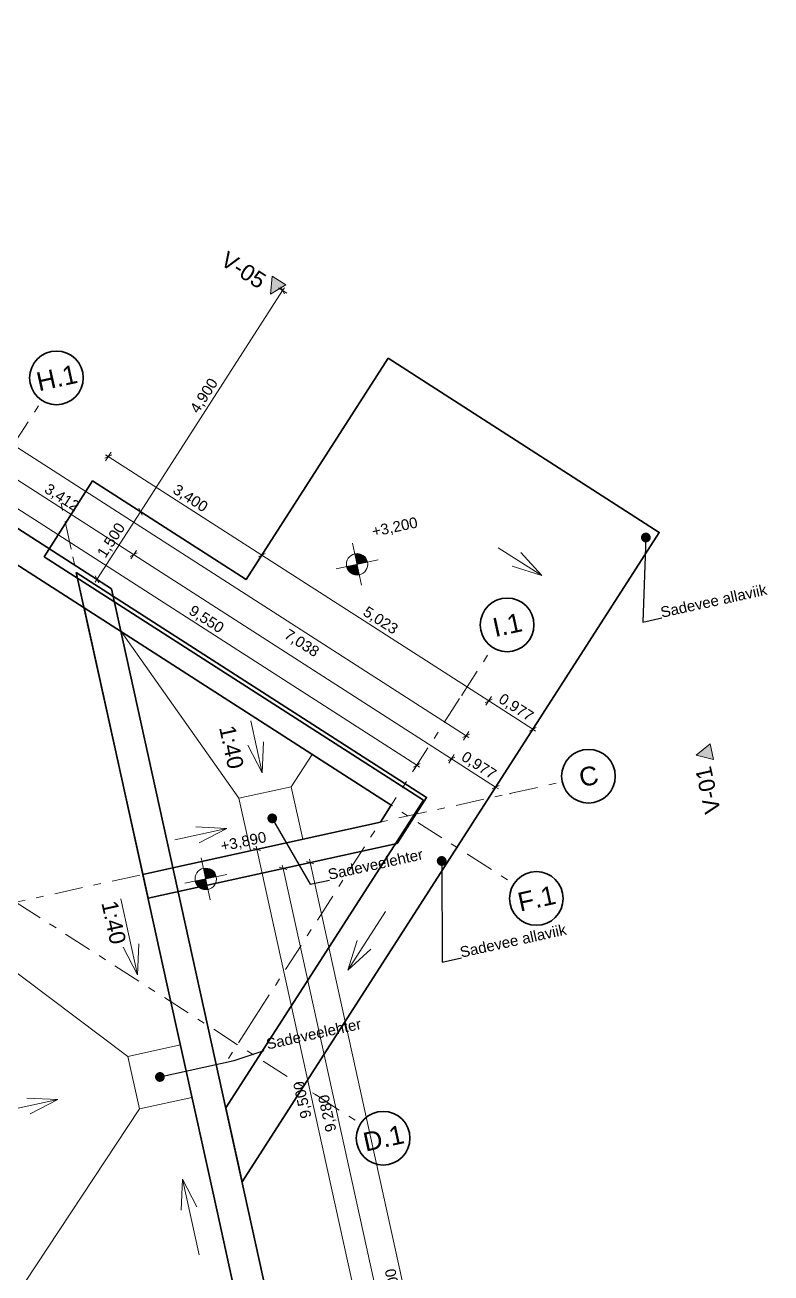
# Model space of a CAD drawing. Header units: millimetres. Extents: x 756393 to 789181, y -114824 to -59181.
# Drawn here: x 775030 to 788930, y -101578 to -78326 of the extents above; entities that cross this region are included whole.
import ezdxf

# ---------------------------------------------------------------- set-up
doc = ezdxf.new("R2010")
doc.units = ezdxf.units.MM
doc.header["$MEASUREMENT"] = 0
doc.linetypes.add('Double Dashed', pattern=[1093.611073, 529.166651, -211.666656, 141.111112, -211.666656])
doc.layers.add('Marker - Elevation', color=7, linetype='Continuous')
doc.layers.add('New_Dimensioning - General', color=7, linetype='Continuous')
for name, color, linetype, lineweight in [('Marker - Elevation_Pen_No__1', 7, 'Continuous', 13), ('New_2D Drafting - General_Pen_No__1', 7, 'Continuous', 13), ('New_Annotation - Label_Pen_No__1', 7, 'Continuous', 13), ('New_Annotation - Text_Pen_No__1', 7, 'Continuous', 13), ('New_Dimensioning - General_Pen_No__1', 7, 'Continuous', 13), ('New_Shell - Roof_Pen_No__7', 7, 'Continuous', 35), ('New_Structural - Grid_Pen_No__1', 7, 'Continuous', 13), ('New_Structural - Grid_Pen_No__7', 7, 'Continuous', 35)]:
    doc.layers.add(name, color=color, linetype=linetype, lineweight=lineweight)
doc.layers.add('New_Structural - Grid_Pen_No__61', color=7, linetype='Continuous', lineweight=20, true_color=0x6a6a6a)
doc.styles.add('GENERATED_STYLE_1', font='')
doc.styles.get('GENERATED_STYLE_1').set_extended_font_data('Arial')
doc.dimstyles.new('GENERATED_STYLE__1', dxfattribs={"dimtxt": 200, "dimasz": 95, "dimexe": 0.18, "dimexo": 0.0625, "dimgap": 0, "dimtad": 1, "dimdec": 3, "dimlfac": 0.001, "dimzin": 0, "dimdsep": 46, "dimtxsty": 'GENERATED_STYLE_1', "dimblk": 'ARROWHEAD_2', "dimblk1": 'ARROWHEAD_2', "dimblk2": 'ARROWHEAD_2', "dimcen": 0.09, "dimse1": 1, "dimse2": 1, "dimclrd": 7, "dimclre": 7, "dimclrt": 7, "dimadec": 0, "dimazin": 0, "dimtfac": 1, "dimtdec": 4, "dimtmove": 0, "dimatfit": 3, "dimfxl": 0, "dimtolj": 1, "dimtzin": 0, "dimarcsym": 0})
doc.dimstyles.new('GENERATED_STYLE__2', dxfattribs={"dimtxt": 200, "dimasz": 95, "dimexe": 0.18, "dimexo": 0.0625, "dimgap": 0, "dimtad": 1, "dimdec": 3, "dimlfac": 0.001, "dimzin": 0, "dimdsep": 46, "dimtxsty": 'GENERATED_STYLE_1', "dimblk": 'ARROWHEAD_2', "dimblk1": 'ARROWHEAD_2', "dimblk2": 'ARROWHEAD_2', "dimcen": 0.09, "dimse1": 1, "dimse2": 1, "dimclrd": 7, "dimclre": 7, "dimclrt": 7, "dimadec": 0, "dimazin": 0, "dimtfac": 1, "dimtdec": 4, "dimtmove": 2, "dimatfit": 3, "dimfxl": 0, "dimtolj": 1, "dimtzin": 0, "dimarcsym": 0})
doc.dimstyles.new('GENERATED_STYLE__4', dxfattribs={"dimtxt": 0.18, "dimasz": 364.8, "dimexe": 0.18, "dimexo": 0.0625, "dimgap": 0, "dimtad": 0, "dimtih": 1, "dimtoh": 1, "dimdec": 4, "dimzin": 0, "dimdsep": 46, "dimcen": 0.09, "dimadec": 0, "dimazin": 0, "dimtfac": 1, "dimtdec": 4, "dimtmove": 0, "dimatfit": 3, "dimldrblk": 'ARROWHEAD_11', "dimfxl": 0, "dimtolj": 1, "dimtzin": 0, "dimarcsym": 0})

# ---------------------------------------------------------------- blocks, each defined once
blk = doc.blocks.new('*D13')
at = {"layer": 'New_Dimensioning - General_Pen_No__1', "color": 7, "linetype": 'Continuous', "lineweight": 13}
for p, q in [((765061, -106811), (762325, -94385)), ((765153, -106791), (764969, -106831)), ((764992, -106789), (765130, -106833)), ((766358, -112700), (765061, -106811)), ((766449, -112680), (766266, -112720)), ((766289, -112678), (766427, -112722)), ((766568, -113654), (766358, -112700))]:
    blk.add_line(p, q, dxfattribs=at)
at = {"layer": 'New_Dimensioning - General_Pen_No__1', "color": 7, "lineweight": 13, "insert": (765744, -110098), "char_height": 200, "attachment_point": 7, "rotation": 102.42, "style": 'GENERATED_STYLE_1'}
blk.add_mtext('\\A1;{\\pql;\\fArial|b0|i0|c0|p34;6,030}', dxfattribs=at)
blk = doc.blocks.new('ARROWHEAD_2')
at = {"color": 0, "linetype": 'Continuous', "lineweight": 0}
for p, q in [((0, 0), (-1, 0)), ((-0.38, -0.66), (0.38, 0.66))]:
    blk.add_line(p, q, dxfattribs=at)
blk = doc.blocks.new('*D26')
at = {"layer": 'New_Dimensioning - General_Pen_No__1', "color": 7, "linetype": 'Continuous', "lineweight": 13}
for p, q in [((779441, -93663), (779258, -93703)), ((779418, -93704), (779280, -93661)), ((779349, -93683), (779336, -93623)), ((781392, -102960), (779349, -93683)), ((781484, -102940), (781301, -102981)), ((781324, -102939), (781461, -102982)), ((782640, -108625), (781392, -102960))]:
    blk.add_line(p, q, dxfattribs=at)
at = {"layer": 'New_Dimensioning - General_Pen_No__1', "color": 7, "lineweight": 13, "insert": (780405, -98664), "char_height": 200, "attachment_point": 7, "rotation": 102.42, "style": 'GENERATED_STYLE_1'}
blk.add_mtext('\\A1;{\\pql;\\fArial|b0|i0|c0|p34;9,500}', dxfattribs=at)
blk = doc.blocks.new('*D28')
at = {"layer": 'New_Dimensioning - General_Pen_No__1', "color": 7, "linetype": 'Continuous', "lineweight": 13}
for p, q in [((781834, -103104), (779838, -94041)), ((781925, -103084), (781742, -103124)), ((781765, -103082), (781902, -103126)), ((783133, -109005), (781834, -103104)), ((783225, -108985), (783042, -109026)), ((783064, -108984), (783202, -109027))]:
    blk.add_line(p, q, dxfattribs=at)
at = {"layer": 'New_Dimensioning - General_Pen_No__1', "color": 7, "lineweight": 13, "insert": (782518, -106397), "char_height": 200, "attachment_point": 7, "rotation": 102.42, "style": 'GENERATED_STYLE_1'}
blk.add_mtext('\\A1;{\\pql;\\fArial|b0|i0|c0|p34;6,043}', dxfattribs=at)
blk = doc.blocks.new('*D29')
at = {"layer": 'New_Dimensioning - General_Pen_No__1', "color": 7, "linetype": 'Continuous', "lineweight": 13}
for p, q in [((779929, -94021), (779746, -94061)), ((779906, -94063), (779769, -94019)), ((779838, -94041), (779824, -93981)), ((781834, -103104), (779838, -94041)), ((781925, -103084), (781742, -103124)), ((781765, -103082), (781902, -103126)), ((783133, -109005), (781834, -103104))]:
    blk.add_line(p, q, dxfattribs=at)
at = {"layer": 'New_Dimensioning - General_Pen_No__1', "color": 7, "lineweight": 13, "insert": (780870, -98915), "char_height": 200, "attachment_point": 7, "rotation": 102.42, "style": 'GENERATED_STYLE_1'}
blk.add_mtext('\\A1;{\\pql;\\fArial|b0|i0|c0|p34;9,280}', dxfattribs=at)
blk = doc.blocks.new('*D30')
at = {"layer": 'New_Dimensioning - General_Pen_No__1', "color": 7, "linetype": 'Continuous', "lineweight": 13}
for p, q in [((780433, -93910), (780250, -93950)), ((780411, -93952), (780273, -93908)), ((780342, -93930), (780329, -93870)), ((783848, -109849), (780342, -93930)), ((783939, -109828), (783756, -109869)), ((783779, -109827), (783916, -109870)), ((783861, -109908), (783848, -109849))]:
    blk.add_line(p, q, dxfattribs=at)
at = {"layer": 'New_Dimensioning - General_Pen_No__1', "color": 7, "lineweight": 13, "insert": (782145, -102306), "char_height": 200, "attachment_point": 7, "rotation": 102.42, "style": 'GENERATED_STYLE_1'}
blk.add_mtext('\\A1;{\\pql;\\fArial|b0|i0|c0|p34;16,300}', dxfattribs=at)
blk = doc.blocks.new('*D31')
at = {"layer": 'New_Dimensioning - General_Pen_No__1', "color": 7, "linetype": 'Continuous', "lineweight": 13}
for p, q in [((774231, -86990), (774359, -86924)), ((782330, -92119), (774295, -86957)), ((782380, -92041), (782279, -92198)), ((782266, -92153), (782394, -92086)), ((782381, -92153), (782330, -92119))]:
    blk.add_line(p, q, dxfattribs=at)
at = {"layer": 'New_Dimensioning - General_Pen_No__1', "color": 7, "lineweight": 13, "insert": (778046, -89320), "char_height": 200, "attachment_point": 7, "rotation": 327.2802, "style": 'GENERATED_STYLE_1'}
blk.add_mtext('\\A1;{\\pql;\\fArial|b0|i0|c0|p34;9,550}', dxfattribs=at)
blk = doc.blocks.new('*D32')
at = {"layer": 'New_Dimensioning - General_Pen_No__1', "color": 7, "linetype": 'Continuous', "lineweight": 13}
for p, q in [((762707, -79438), (762579, -79504)), ((762643, -79471), (762591, -79438)), ((762694, -79392), (762592, -79550)), ((774295, -86957), (762643, -79471)), ((774231, -86990), (774359, -86924)), ((774346, -86879), (774244, -87036)), ((782330, -92119), (774295, -86957))]:
    blk.add_line(p, q, dxfattribs=at)
at = {"layer": 'New_Dimensioning - General_Pen_No__1', "color": 7, "lineweight": 13, "insert": (768139, -82955), "char_height": 200, "attachment_point": 7, "rotation": 327.2802, "style": 'GENERATED_STYLE_1'}
blk.add_mtext('\\A1;{\\pql;\\fArial|b0|i0|c0|p34;13,850}', dxfattribs=at)
blk = doc.blocks.new('*D33')
at = {"layer": 'New_Dimensioning - General_Pen_No__1', "color": 7, "linetype": 'Continuous', "lineweight": 13}
for p, q in [((782912, -92031), (783040, -91965)), ((783798, -92526), (782976, -91998)), ((783734, -92559), (783862, -92493)), ((783849, -92447), (783748, -92605)), ((783850, -92559), (783798, -92526))]:
    blk.add_line(p, q, dxfattribs=at)
at = {"layer": 'New_Dimensioning - General_Pen_No__1', "color": 7, "lineweight": 13, "insert": (783121, -92043), "char_height": 200, "attachment_point": 7, "rotation": 327.2802, "style": 'GENERATED_STYLE_1'}
blk.add_mtext('\\A1;{\\pql;\\fArial|b0|i0|c0|p34;0,977}', dxfattribs=at)
blk = doc.blocks.new('*D34')
at = {"layer": 'New_Dimensioning - General_Pen_No__1', "color": 7, "linetype": 'Continuous', "lineweight": 13}
for p, q in [((776991, -88227), (777119, -88161)), ((782976, -91998), (777055, -88194)), ((782912, -92031), (783040, -91965)), ((783027, -91919), (782926, -92077)), ((783798, -92526), (782976, -91998))]:
    blk.add_line(p, q, dxfattribs=at)
at = {"layer": 'New_Dimensioning - General_Pen_No__1', "color": 7, "lineweight": 13, "insert": (779822, -89765), "char_height": 200, "attachment_point": 7, "rotation": 327.2802, "style": 'GENERATED_STYLE_1'}
blk.add_mtext('\\A1;{\\pql;\\fArial|b0|i0|c0|p34;7,038}', dxfattribs=at)
blk = doc.blocks.new('*D35')
at = {"layer": 'New_Dimensioning - General_Pen_No__1', "color": 7, "linetype": 'Continuous', "lineweight": 13}
for p, q in [((774185, -86349), (762485, -78833)), ((774121, -86383), (774249, -86316)), ((774235, -86271), (774134, -86428)), ((777055, -88194), (774185, -86349)), ((777106, -88115), (777005, -88273)), ((776991, -88227), (777119, -88161)), ((782976, -91998), (777055, -88194))]:
    blk.add_line(p, q, dxfattribs=at)
at = {"layer": 'New_Dimensioning - General_Pen_No__1', "color": 7, "lineweight": 13, "insert": (775354, -87053), "char_height": 200, "attachment_point": 7, "rotation": 327.2802, "style": 'GENERATED_STYLE_1'}
blk.add_mtext('\\A1;{\\pql;\\fArial|b0|i0|c0|p34;3,412}', dxfattribs=at)
blk = doc.blocks.new('*D37')
at = {"layer": 'New_Dimensioning - General_Pen_No__1', "color": 7, "linetype": 'Continuous', "lineweight": 13}
for p, q in [((776647, -86333), (776519, -86399)), ((776532, -86333), (776583, -86366)), ((776533, -86445), (776634, -86287)), ((776583, -86366), (779444, -88203)), ((779508, -88170), (779379, -88236)), ((779393, -88282), (779494, -88124)), ((779444, -88203), (783670, -90918))]:
    blk.add_line(p, q, dxfattribs=at)
at = {"layer": 'New_Dimensioning - General_Pen_No__1', "color": 7, "lineweight": 13, "insert": (777747, -87066), "char_height": 200, "attachment_point": 7, "rotation": 327.2802, "style": 'GENERATED_STYLE_1'}
blk.add_mtext('\\A1;{\\pql;\\fArial|b0|i0|c0|p34;3,400}', dxfattribs=at)
blk = doc.blocks.new('*D38')
at = {"layer": 'New_Dimensioning - General_Pen_No__1', "color": 7, "linetype": 'Continuous', "lineweight": 13}
for p, q in [((779508, -88170), (779379, -88236)), ((779444, -88203), (783670, -90918)), ((783734, -90885), (783605, -90952)), ((783619, -90997), (783720, -90840)), ((783670, -90918), (784492, -91447))]:
    blk.add_line(p, q, dxfattribs=at)
at = {"layer": 'New_Dimensioning - General_Pen_No__1', "color": 7, "lineweight": 13, "insert": (781291, -89342), "char_height": 200, "attachment_point": 7, "rotation": 327.2802, "style": 'GENERATED_STYLE_1'}
blk.add_mtext('\\A1;{\\pql;\\fArial|b0|i0|c0|p34;5,023}', dxfattribs=at)
blk = doc.blocks.new('*D39')
at = {"layer": 'New_Dimensioning - General_Pen_No__1', "color": 7, "linetype": 'Continuous', "lineweight": 13}
for p, q in [((783734, -90885), (783605, -90952)), ((783670, -90918), (784492, -91447)), ((784441, -91525), (784542, -91368)), ((784427, -91480), (784556, -91414)), ((784492, -91447), (784543, -91480))]:
    blk.add_line(p, q, dxfattribs=at)
at = {"layer": 'New_Dimensioning - General_Pen_No__1', "color": 7, "lineweight": 13, "insert": (783815, -90964), "char_height": 200, "attachment_point": 7, "rotation": 327.2802, "style": 'GENERATED_STYLE_1'}
blk.add_mtext('\\A1;{\\pql;\\fArial|b0|i0|c0|p34;0,977}', dxfattribs=at)
blk = doc.blocks.new('*D40')
at = {"layer": 'New_Dimensioning - General_Pen_No__1', "color": 7, "linetype": 'Continuous', "lineweight": 13}
for p, q in [((776372, -88657), (777183, -87395)), ((777149, -87331), (777216, -87459)), ((776451, -88707), (776293, -88606)), ((776339, -88592), (776405, -88721)), ((776339, -88708), (776372, -88657))]:
    blk.add_line(p, q, dxfattribs=at)
at = {"layer": 'New_Dimensioning - General_Pen_No__1', "color": 7, "lineweight": 13, "insert": (776559, -88292), "char_height": 200, "attachment_point": 7, "rotation": 57.2802, "style": 'GENERATED_STYLE_1'}
blk.add_mtext('\\A1;{\\pql;\\fArial|b0|i0|c0|p34;1,500}', dxfattribs=at)
blk = doc.blocks.new('*D41')
at = {"layer": 'New_Dimensioning - General_Pen_No__1', "color": 7, "linetype": 'Continuous', "lineweight": 13}
for p, q in [((779910, -83323), (779752, -83222)), ((779864, -83336), (779798, -83208)), ((779831, -83272), (779864, -83221)), ((777183, -87395), (779831, -83272)), ((776372, -88657), (777183, -87395)), ((777261, -87445), (777104, -87344)), ((777149, -87331), (777216, -87459))]:
    blk.add_line(p, q, dxfattribs=at)
at = {"layer": 'New_Dimensioning - General_Pen_No__1', "color": 7, "lineweight": 13, "insert": (778288, -85599), "char_height": 200, "attachment_point": 7, "rotation": 57.2802, "style": 'GENERATED_STYLE_1'}
blk.add_mtext('\\A1;{\\pql;\\fArial|b0|i0|c0|p34;4,900}', dxfattribs=at)
blk = doc.blocks.new('*D42')
at = {"layer": 'New_Dimensioning - General_Pen_No__1', "color": 7, "linetype": 'Continuous', "lineweight": 13}
for p, q in [((762810, -78326), (762709, -78484)), ((762824, -78372), (762695, -78438)), ((762759, -78405), (762708, -78372)), ((783251, -91570), (762759, -78405)), ((783187, -91603), (783315, -91537)), ((783301, -91492), (783200, -91649)), ((783302, -91603), (783251, -91570))]:
    blk.add_line(p, q, dxfattribs=at)
at = {"layer": 'New_Dimensioning - General_Pen_No__1', "color": 7, "lineweight": 13, "insert": (772675, -84728), "char_height": 200, "attachment_point": 7, "rotation": 327.2802, "style": 'GENERATED_STYLE_1'}
blk.add_mtext('\\A1;{\\pql;\\fArial|b0|i0|c0|p34;24,356}', dxfattribs=at)
blk = doc.blocks.new('ARROWHEAD_11')
at = {"color": 0, "linetype": 'Continuous', "lineweight": 0}
blk.add_line((0, 0), (-1, 0), dxfattribs=at)
at = {"color": 0, "linetype": 'Continuous', "lineweight": 0, "const_width": 0.25, "flags": 128}
blk.add_lwpolyline([(-0.125, 0, 1), (0.125, 0, 1)], format="xyb", close=True, dxfattribs=at)

msp = doc.modelspace()

# ---------------------------------------------------------------- hatches: boundary and pattern name
at = {"layer": 'Marker - Elevation', "linetype": 'Continuous', "lineweight": 0, "true_color": 0x000000}
for points in [[(779638.7574, -83005.7067), (779602.7965, -83339.1835), (779891.1545, -83167.8661)], [(787860.1935, -92013.5475), (787795.6705, -91720.5684), (787534.9528, -91931.5809)]]:
    msp.add_hatch(color=18, dxfattribs=at).paths.add_polyline_path(points)
at = {"layer": 'New_Dimensioning - General_Pen_No__1', "linetype": 'Continuous', "lineweight": 13}
for points in [[(781217.679, -88374.5335), (781413.3085, -88332.9512), (781382.5042, -88261.2523), (781326.6068, -88206.7994), (781254.1261, -88177.8825), (781176.0967, -88178.904)], [(781217.679, -88374.5335), (781022.0495, -88416.1159), (781052.8538, -88487.8148), (781108.7512, -88542.2676), (781181.2319, -88571.1845), (781259.2613, -88570.163)], [(778398.7774, -94234.4501), (778594.4069, -94192.8677), (778563.6026, -94121.1688), (778507.7052, -94066.716), (778435.2245, -94037.7991), (778357.195, -94038.8205)], [(778398.7774, -94234.4501), (778203.1479, -94276.0324), (778233.9521, -94347.7313), (778289.8496, -94402.1842), (778362.3303, -94431.101), (778440.3597, -94430.0796)]]:
    msp.add_hatch(color=7, dxfattribs=at).paths.add_polyline_path(points)

# ---------------------------------------------------------------- linework, layer by layer
at = {"layer": 'Marker - Elevation_Pen_No__1', "color": 7, "linetype": 'Continuous', "lineweight": 13, "flags": 128}
for points in [[(779638.7574, -83005.7067), (779891.1545, -83167.8661), (779602.7965, -83339.1835)], [(787860.1935, -92013.5475), (787795.6705, -91720.5684), (787534.9528, -91931.5809)]]:
    msp.add_lwpolyline(points, close=True, dxfattribs=at)
at = {"layer": 'New_2D Drafting - General_Pen_No__1', "color": 7, "linetype": 'Continuous', "lineweight": 13}
for p, q in [((783849.1197, -88065.552), (784658.6778, -88582.8876)), ((784658.6778, -88582.8876), (784267.7328, -88155.0484)), ((784658.6778, -88582.8876), (784106.1898, -88407.8405)), ((779015.5673, -92732.1951), (776820.1577, -89627.986)), ((779450.9851, -92259.9752), (779238.0065, -91292.9042)), ((779450.9851, -92259.9752), (779184.094, -91745.5302)), ((779450.9851, -92259.9752), (779477.0732, -91681.0073)), ((779992.1645, -92517.1184), (780379.2532, -91914.6245)), ((776948.6284, -97544.3636), (770569.637, -92756.0992)), ((778790.3505, -93293.7765), (777823.2795, -93506.7552)), ((778790.3505, -93293.7765), (778211.3826, -93267.6884)), ((778790.3505, -93293.7765), (778275.9055, -93560.6676)), ((777125.6001, -96023.185), (776814.2732, -94609.5447)), ((781046.7097, -95937.5855), (781746.2884, -94842.8421)), ((777125.6001, -96023.185), (776858.709, -95508.7401)), ((777125.6001, -96023.185), (777151.6881, -95444.2171)), ((781046.7097, -95937.5855), (781221.7567, -95385.0975)), ((781046.7097, -95937.5855), (781474.5489, -95546.6404)), ((775642.5264, -98343.989), (774228.8861, -98655.3159)), ((775642.5264, -98343.989), (775063.5585, -98317.901)), ((775642.5264, -98343.989), (775128.0815, -98610.8801)), ((773170.5988, -104566.2616), (777163.705, -98520.9608)), ((777963.3304, -99827.0627), (777937.2424, -100406.0306)), ((777963.3304, -99827.0627), (778274.6573, -101240.703)), ((777963.3304, -99827.0627), (778230.2215, -100341.5076))]:
    msp.add_line(p, q, dxfattribs=at)
at = {"layer": 'New_2D Drafting - General_Pen_No__1', "color": 7, "linetype": 'Continuous', "lineweight": 13, "flags": 128}
for points in [[(779230.6439, -93708.7922), (780207.2411, -93493.7156), (779992.1645, -92517.1184), (779015.5673, -92732.1951)], [(778140.3021, -98305.8841), (777925.2255, -97329.287), (776948.6284, -97544.3636), (777163.705, -98520.9608)]]:
    msp.add_lwpolyline(points, close=True, dxfattribs=at)
at = {"layer": 'New_Dimensioning - General_Pen_No__1', "color": 7, "linetype": 'Continuous', "lineweight": 13}
for p, q in [((781300.8437, -88765.7926), (781134.5143, -87983.2745)), ((780826.42, -88457.6982), (781608.938, -88291.3688)), ((778481.9421, -94625.7091), (778315.6127, -93843.191)), ((778007.5183, -94317.6147), (778790.0364, -94151.2854))]:
    msp.add_line(p, q, dxfattribs=at)
for centre in [(781217.679, -88374.5335), (778398.7774, -94234.4501)]:
    msp.add_circle(centre, 200, dxfattribs=at)
at = {"layer": 'New_Shell - Roof_Pen_No__7', "color": 7, "linetype": 'Continuous', "lineweight": 35, "flags": 128}
for points in [[(781799.3018, -84536.6549), (786847.3679, -87779.9233), (779075.5971, -99876.4901), (778772.1504, -98498.6317), (782452.0734, -92770.9234), (775388.4736, -88232.7202), (776290.4527, -86821.4988), (779150.6974, -88659.1414)], [(770111.9933, -92654.6085), (773775.7398, -86986.0963), (776645.0307, -88832.2117), (779880.4638, -103533.968), (772851.277, -105082.0145)], [(773818.4257, -87699.441), (770569.637, -92756.0992), (773142.2034, -104437.9651), (773170.5988, -104566.2616), (775123.6555, -104136.1386), (779225.2002, -103232.076), (779203.7837, -103134.8282), (778614.2052, -100457.733), (778217.1231, -98654.7039), (777674.9144, -96192.7008), (776131.7595, -89185.7059)], [(775986.0129, -88523.9146), (777323.011, -94594.8148), (781964.3152, -93572.6575), (782513.5852, -92717.7323)], [(777786.6946, -94026.7941), (781651.1904, -93175.7138), (781853.0585, -92861.5111), (776131.7596, -89185.7058), (777225.1512, -94150.4631)]]:
    msp.add_lwpolyline(points, close=True, dxfattribs=at)
at = {"layer": 'New_Structural - Grid_Pen_No__61', "color": 251, "linetype": 'Double Dashed', "lineweight": 20, "true_color": 0x6a6a6a}
for p, q in [((761188.3426, -79585.4783), (783276.9476, -93776.9079)), ((758305.0325, -84032.6129), (780441.4624, -98254.7689)), ((774805.6886, -86162.7909), (775346.2201, -85321.4671)), ((775891.3645, -88094.1454), (775676.2879, -87117.5482)), ((781051.6056, -111525.2238), (775891.3645, -88094.1454)), ((783171.9475, -90812.0221), (783742.4842, -89923.9959)), ((779295.8204, -96841.7882), (783169.4612, -90812.5633)), ((783169.4612, -90812.5633), (783171.9475, -90812.0221)), ((784063.9888, -92644.3417), (785040.586, -92429.2651)), ((762769.1025, -97334.1278), (784063.9888, -92644.3417)), ((783276.9476, -93776.9079), (784136.7645, -94329.3208)), ((779295.8204, -96841.7882), (778724.3111, -97731.3282)), ((780441.4624, -98254.7689), (781282.7862, -98795.3004))]:
    msp.add_line(p, q, dxfattribs=at)
for p in [(783169.4612, -90812.5633), (784063.9888, -92644.3417), (784063.9888, -92644.3417), (783276.9476, -93776.9079), (783276.9476, -93776.9079), (780441.4624, -98254.7689), (780441.4624, -98254.7689)]:
    msp.add_point(p, dxfattribs=at)
at = {"layer": 'New_Structural - Grid_Pen_No__7', "color": 7, "linetype": 'Continuous', "lineweight": 35}
for centre in [(775616.4859, -84900.8052), (784012.75, -89503.334), (785528.8846, -92321.7267), (784557.4264, -94599.5866), (781703.448, -99065.5661)]:
    msp.add_circle(centre, 500, dxfattribs=at)

# ---------------------------------------------------------------- texts
at = {"layer": 'Marker - Elevation_Pen_No__1', "color": 7, "lineweight": 13, "char_height": 300, "style": 'GENERATED_STYLE_1'}
for s, insert, attachment_point, rotation in [('\\A1;{\\pql;\\pt0;\\fArial|b0|i0|c0|p34;V-05}', (778645.8332, -82781.1642), 7, 327.28017163), ('\\A1;{\\pqr;\\pt0;\\fArial|b0|i0|c0|p34;V-01}', (787809.034, -92116.9711), 9, 102.42002172)]:
    msp.add_mtext(s, dxfattribs=dict(at, insert=insert, attachment_point=attachment_point, rotation=rotation))
at = {"layer": 'New_Annotation - Label_Pen_No__1', "color": 7, "linetype": 'Continuous', "lineweight": 13, "char_height": 200, "rotation": 12.39920857, "style": 'GENERATED_STYLE_1'}
for s, insert, attachment_point in [('\\A1;{\\pql;\\fArial|b0|i0|c0|p34;Sadevee\\fArial|b0|i0|c0|p34; allaviik\\fArial|b0|i0|c0|p34; }', (786896.726, -89373.2779), 7), ('\\A1;{\\pql;\\fArial|b0|i0|c0|p34;Sadevee\\fArial|b0|i0|c0|p34;lehter\\fArial|b0|i0|c0|p34; }', (780702.0639, -94256.8045), 7), ('\\A1;{\\pql;\\fArial|b0|i0|c0|p34;Sadevee\\fArial|b0|i0|c0|p34; allaviik\\fArial|b0|i0|c0|p34; }', (783160.5893, -95705.8082), 7), ('\\A1;{\\pqr;\\fArial|b0|i0|c0|p34;Sadevee\\fArial|b0|i0|c0|p34;lehter\\fArial|b0|i0|c0|p34; }', (781310.774, -97029.7364), 9)]:
    msp.add_mtext(s, dxfattribs=dict(at, insert=insert, attachment_point=attachment_point))
at = {"layer": 'New_Annotation - Text_Pen_No__1', "color": 7, "linetype": 'Continuous', "lineweight": 13, "char_height": 300, "attachment_point": 2, "rotation": 282.42002172, "style": 'GENERATED_STYLE_1'}
for insert in [(779026.6757, -91748.0952), (776833.1406, -95014.0391)]:
    msp.add_mtext('\\A1;{\\pqc;\\fArial|b0|i0|c0|p34;1:40}', dxfattribs=dict(at, insert=insert))
at = {"layer": 'New_Dimensioning - General_Pen_No__1', "color": 7, "lineweight": 13, "char_height": 200, "attachment_point": 7, "rotation": 12, "style": 'GENERATED_STYLE_1'}
for s, insert in [('\\A1;{\\pql;\\fArial|b0|i0|c0|p34;+3,200}', (781525.7734, -87900.1098)), ('\\A1;{\\pql;\\fArial|b0|i0|c0|p34;+3,890}', (778706.8717, -93760.0264))]:
    msp.add_mtext(s, dxfattribs=dict(at, insert=insert))
at = {"layer": 'New_Structural - Grid_Pen_No__1', "color": 7, "lineweight": 13, "char_height": 350, "attachment_point": 1, "rotation": 12.42002172, "style": 'GENERATED_STYLE_1'}
for s, insert in [('\\A1;{\\pql;\\pt0;\\fArial|b0|i0|c0|p34;H.1}', (775214.7715, -84810.0814)), ('\\A1;{\\pql;\\pt0;\\fArial|b0|i0|c0|p34;I.1}', (783714.1643, -89389.8981)), ('\\A1;{\\pql;\\pt0;\\fArial|b0|i0|c0|p34;C}', (785322.4897, -92187.9876)), ('\\A1;{\\pql;\\pt0;\\fArial|b0|i0|c0|p34;F.1}', (784180.713, -94503.3568)), ('\\A1;{\\pql;\\pt0;\\fArial|b0|i0|c0|p34;D.1}', (781301.7337, -98974.8423))]:
    msp.add_mtext(s, dxfattribs=dict(at, insert=insert))

# ---------------------------------------------------------------- dimensions: what is measured, and where the dimension line sits
at = {"layer": 'New_Dimensioning - General', "color": 7, "linetype": 'Continuous', "lineweight": 13}
for base, p1, p2, angle, dimstyle, picture, middle, turn in [((762759.4559, -78405.2155), (782513.5852, -92717.7323), (762022.0435, -79552.9807), 147.28020306, 'GENERATED_STYLE__1', '*D42', (773082.3969, -84871.0594), 327.28020306), ((774184.7829, -86349.4303), (776645.0307, -88832.2117), (773775.7398, -86986.0963), 147.28020306, 'GENERATED_STYLE__1', '*D35', (775697.0434, -87154.6179), 327.28020306), ((762642.8288, -79471.0507), (774154.5987, -87176.1968), (762572.5971, -79580.3647), 147.28020306, 'GENERATED_STYLE__1', '*D32', (768539.9667, -83093.4196), 327.28020306), ((779831.1811, -83272.1819), (776290.4527, -86821.4988), (781799.3018, -84536.6549), 57.28017163, 'GENERATED_STYLE__1', '*D41', (778385.8818, -85262.7498), 57.28017163), ((779443.552, -88203.3205), (776290.4527, -86821.4988), (779150.6974, -88659.1414), 327.28017163, 'GENERATED_STYLE__1', '*D37', (778084.1049, -87163.502), 327.28017163), ((774295.167, -86957.4056), (782538.2256, -91795.0665), (774154.5987, -87176.1968), 147.28020306, 'GENERATED_STYLE__1', '*D31', (778383.1602, -89417.4413), 327.28020306), ((777182.5767, -87394.6683), (775482.6687, -88085.3442), (776290.4527, -86821.4988), 57.28017163, 'GENERATED_STYLE__1', '*D40', (776656.1983, -87954.9589), 57.28017163), ((777055.2848, -88193.6607), (782513.5852, -92717.7323), (776645.0307, -88832.2117), 147.28020306, 'GENERATED_STYLE__2', '*D34', (780164.9066, -89866.4372), 327.28020306), ((783669.5833, -90918.4501), (779150.6974, -88659.1414), (782513.5852, -92717.7323), 327.28017163, 'GENERATED_STYLE__1', '*D38', (781627.243, -89439.8882), 327.28017163), ((784491.6181, -91446.5889), (782513.5852, -92717.7323), (784242.9072, -91833.7013), 327.28017163, 'GENERATED_STYLE__1', '*D39', (784151.276, -91061.5224), 327.28017163), ((782976.1876, -91997.7023), (784188.6007, -91918.2279), (782513.5852, -92717.7323), 147.28020306, 'GENERATED_STYLE__1', '*D33', (783463.7616, -92144.5528), 327.28020306), ((779349.1283, -93682.6983), (781106.4969, -103023.3265), (785040.586, -92429.2651), 102.42002172, 'GENERATED_STYLE__1', '*D26', (780235.2966, -98357.4486), 102.42002172), ((780341.7954, -93929.9861), (783343.3759, -109959.5539), (779837.6271, -94041.0194), 102.42002172, 'GENERATED_STYLE__1', '*D30', (781959.1491, -101924.8261), 102.42002172), ((779837.6271, -94041.0194), (779880.4638, -103533.968), (777885.9309, -94470.8426), 102.42002172, 'GENERATED_STYLE__1', '*D29', (780700.1369, -98608.344), 102.42002172), ((781833.538, -103103.8412), (781085.4433, -109456.4068), (779880.4638, -103533.968), 102.42002172, 'GENERATED_STYLE__1', '*D28', (782347.9463, -106090.5433), 102.42002172), ((765060.9897, -106810.9863), (781085.4433, -109456.4068), (772854.0754, -105094.7101), 102.42002172, 'GENERATED_STYLE__1', '*D13', (765573.9995, -109791.3382), 102.42002172)]:
    dim = msp.add_linear_dim(base=base, p1=p1, p2=p2, angle=angle, dimstyle=dimstyle, dxfattribs=at)
    dim.commit()
    dim.dimension.update_dxf_attribs({"geometry": picture, "text_midpoint": middle, "dimtype": 160, "text_rotation": turn})

# ---------------------------------------------------------------- leaders
at = {"layer": 'New_Annotation - Label_Pen_No__1', "color": 7, "linetype": 'Continuous', "lineweight": 13, "annotation_type": 0, "has_hookline": 1, "hookline_direction": 0, "horizontal_direction": (0.976675, 0.214722, 0)}
for points, text_width in [([(786597.7445, -87875.6684), (786540.4349, -89451.6084), (786896.726, -89373.2779)], 2081.8), ([(779637.5685, -93107.1932), (780345.7727, -94335.135), (780702.0639, -94256.8045)], 1868.6), ([(782794.1237, -93901.2434), (782804.2981, -95784.1387), (783160.5893, -95705.8082)], 2081.8), ([(777544.4652, -97925.1239), (778925.5822, -97620.9596), (779485.7586, -97430.9657)], 1868.6)]:
    msp.add_leader(points, dimstyle='GENERATED_STYLE__4', dxfattribs=dict(at, text_width=text_width))

doc.saveas('drawing.dxf')
